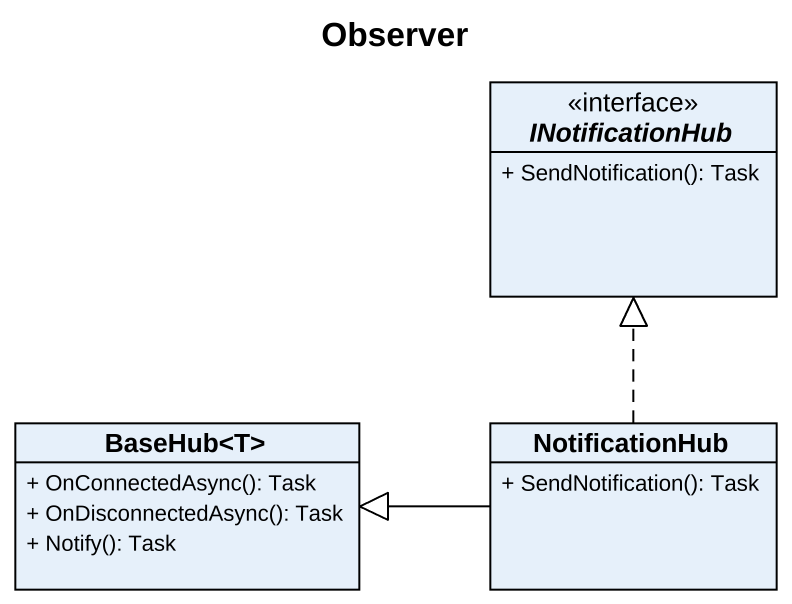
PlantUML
@startuml
title Observer
hide circle
hide empty members
skinparam classAttributeIconSize 0
interface INotificationHub {
  + SendNotification(): Task
}
class "BaseHub<T>" as BaseHub_T {
  + OnConnectedAsync(): Task
  + OnDisconnectedAsync(): Task
  + Notify(): Task
}
class NotificationHub {
  + SendNotification(): Task
}
NotificationHub .up.|> INotificationHub
NotificationHub -left-|> BaseHub_T
@enduml
